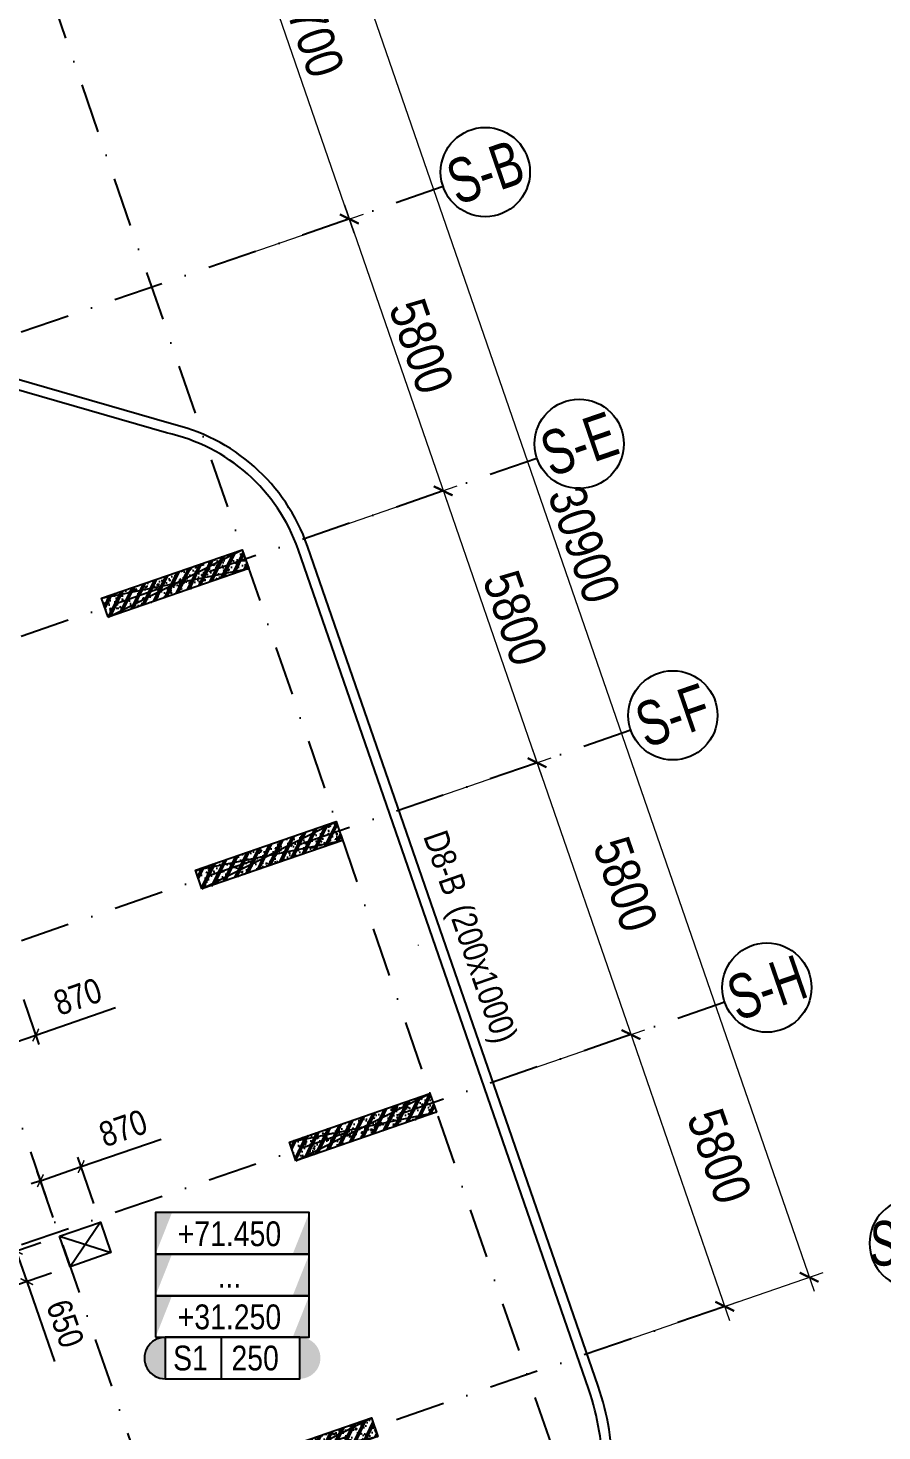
# Model space of a CAD drawing. Header units: millimetres. Extents: x -159515 to 1327256, y -225156 to 138737.
# Drawn here: x -83062 to -65843, y -8927 to 19365 of the extents above; entities that cross this region are included whole.
import ezdxf
from ezdxf.enums import TextEntityAlignment as Align

# ---------------------------------------------------------------- set-up
doc = ezdxf.new("R2010")
doc.units = ezdxf.units.MM
doc.header["$MEASUREMENT"] = 0
doc.linetypes.add('DASHDOT', pattern=[1, 0.5, -0.25, 0, -0.25])
for name, color, linetype in [('AUDIT_I_220807103235-17', 50, 'Continuous'), ('ccu11-Manh', 8, 'Continuous'), ('ccu11-Thay', 7, 'Continuous'), ('ccu12-Chidan', 9, 'Continuous'), ('ccu12-Text', 31, 'Continuous'), ('KC2-DIM', 251, 'Continuous'), ('KT-Dim', 8, 'Continuous'), ('KT-Luoi truc South Tower', 8, 'DASHDOT'), ('ST_MBDV Cot vach 220805$0$AUDIT_I_220805193045-1', 50, 'Continuous'), ('Xref_ST_MBDV Cot vach 30.7.2022|Xref_ST_MBDV Cot vach 30.7.2022|Xref_ST_MBDV Cot vach 30.7.2022|Xref_ST_MBDV Cot vach 30.7.2022|A-GRID-SYM', 50, 'Continuous'), ('Xref_ST_MBDV Cot vach 30.7.2022|Xref_ST_MBDV Cot vach 30.7.2022|Xref_ST_MBDV Cot vach 30.7.2022|Xref_ST_MBDV Cot vach 30.7.2022|KC-Betong', 6, 'Continuous')]:
    doc.layers.add(name, color=color, linetype=linetype)
for name, color, linetype, lineweight in [('ccu12-Tencaukien', 9, 'Continuous', 15), ('KC-Tencaukien', 9, 'Continuous', 15), ('KT-Kich thuoc', 159, 'Continuous', 18)]:
    doc.layers.add(name, color=color, linetype=linetype, lineweight=lineweight)
doc.styles.add('Arial Narrow', font='ARIALN.TTF')
doc.styles.add('HBA-Text', font='GOTHIC.TTF')
doc.styles.add('ST_MBDV Cot vach 220805$0$HBA-Text', font='GOTHIC.TTF')
doc.dimstyles.new('ccu12-200', dxfattribs={"dimscale": 200, "dimtxt": 2.5, "dimasz": 1, "dimexe": 1, "dimexo": 2, "dimgap": 1, "dimtad": 1, "dimdec": 0, "dimrnd": 5, "dimdsep": 46, "dimtxsty": 'Arial Narrow', "dimblk": 'ARCHTICK', "dimcen": -1, "dimdle": 1, "dimclrd": 256, "dimclre": 256, "dimclrt": 3, "dimadec": 0, "dimazin": 2, "dimtfac": 0.1, "dimtdec": 0, "dimtmove": 0, "dimatfit": 1, "dimldrblk": 'ARCHTICK', "dimfxl": 1, "dimtvp": 0.833333, "dimtolj": 1, "dimtzin": 12, "dimarcsym": 0})
doc.dimstyles.new('CCU_1-300', dxfattribs={"dimscale": 300, "dimtxt": 2.5, "dimasz": 1, "dimexe": 1, "dimexo": 2, "dimgap": 0.5, "dimtad": 1, "dimdec": 0, "dimdsep": 46, "dimtxsty": 'Arial Narrow', "dimblk": 'ARCHTICK', "dimcen": -1, "dimdle": 1, "dimclrd": 256, "dimclre": 256, "dimclrt": 3, "dimadec": 0, "dimazin": 2, "dimtfac": 0.1, "dimtdec": 0, "dimtix": 1, "dimtmove": 2, "dimatfit": 1, "dimfxl": 1, "dimtvp": 0.833333, "dimtolj": 1, "dimtzin": 12, "dimarcsym": 0})

# ---------------------------------------------------------------- blocks, each defined once
blk = doc.blocks.new('_ArchTick')
at = {"color": 0, "const_width": 0.15}
blk.add_lwpolyline([(-0.5, -0.5), (0.5, 0.5)], dxfattribs=at)
blk = doc.blocks.new('*D420')
at = {"layer": 'Defpoints', "color": 0, "transparency": 16777216}
for p in [(-45982, 48779), (-41521, 44184), (-44090, 43297, 0)]:
    blk.add_point(p, dxfattribs=at)
at = {"layer": 'KT-Kich thuoc', "lineweight": -2, "transparency": 16777216}
for p, q in [((-43511, 49950), (-41423, 43900)), ((-45415, 48975), (-43130, 49764)), ((-43523, 43493), (-41237, 44282))]:
    blk.add_line(p, q, dxfattribs=at)
at = {"layer": 'KT-Kich thuoc', "lineweight": -2, "transparency": 16777216, "xscale": 300, "yscale": 300, "zscale": 300}
for p, rotation in [((-43414, 49666), 109.0471074798708), ((-41521, 44184), 289.0471074798708)]:
    blk.add_blockref('_ArchTick', p, dxfattribs=dict(at, rotation=rotation))
at = {"layer": 'KT-Kich thuoc', "color": 3, "transparency": 16777216, "insert": (-41963, 47099), "char_height": 750, "attachment_point": 5, "rotation": 289.0471, "style": 'Arial Narrow'}
blk.add_mtext('\\A1;5800', dxfattribs=at)
blk = doc.blocks.new('*D421')
at = {"layer": 'Defpoints', "color": 0, "transparency": 16777216}
for p in [(-47874, 54262, 0), (-43413, 49666), (-45982, 48779)]:
    blk.add_point(p, dxfattribs=at)
at = {"layer": 'KT-Kich thuoc', "lineweight": -2, "transparency": 16777216}
for p, q in [((-47307, 54458), (-45022, 55247)), ((-45404, 55432), (-43315, 49383)), ((-45415, 48975), (-43129, 49764))]:
    blk.add_line(p, q, dxfattribs=at)
at = {"layer": 'KT-Kich thuoc', "lineweight": -2, "transparency": 16777216, "xscale": 300, "yscale": 300, "zscale": 300}
for p, rotation in [((-45306, 55149), 109.0471074798708), ((-43413, 49666), 289.0471074798708)]:
    blk.add_blockref('_ArchTick', p, dxfattribs=dict(at, rotation=rotation))
at = {"layer": 'KT-Kich thuoc', "color": 3, "transparency": 16777216, "insert": (-43856, 52582), "char_height": 750, "attachment_point": 5, "rotation": 289.0471, "style": 'Arial Narrow'}
blk.add_mtext('\\A1;5800', dxfattribs=at)
blk = doc.blocks.new('*D425')
at = {"layer": 'Defpoints', "color": 0, "transparency": 16777216}
for p in [(-44089, 43297, 0), (-39628, 38701), (-42197, 37814, 0)]:
    blk.add_point(p, dxfattribs=at)
at = {"layer": 'KT-Kich thuoc', "lineweight": -2, "transparency": 16777216}
for p, q in [((-41619, 44467), (-39530, 38418)), ((-43522, 43493), (-41237, 44282)), ((-41630, 38010), (-39344, 38799))]:
    blk.add_line(p, q, dxfattribs=at)
at = {"layer": 'KT-Kich thuoc', "lineweight": -2, "transparency": 16777216, "xscale": 300, "yscale": 300, "zscale": 300}
for p, rotation in [((-41521, 44184), 109.0471074798708), ((-39628, 38701), 289.0471074798708)]:
    blk.add_blockref('_ArchTick', p, dxfattribs=dict(at, rotation=rotation))
at = {"layer": 'KT-Kich thuoc', "color": 3, "transparency": 16777216, "insert": (-39739, 41731), "char_height": 750, "attachment_point": 5, "rotation": 289.0471, "style": 'Arial Narrow'}
blk.add_mtext('\\A1;5800', dxfattribs=at)
blk = doc.blocks.new('*D426')
at = {"layer": 'Defpoints', "color": 0, "transparency": 16777216}
for p in [(-42197, 37814, 0), (-37735, 33219), (-40305, 32332, 0)]:
    blk.add_point(p, dxfattribs=at)
at = {"layer": 'KT-Kich thuoc', "lineweight": -2, "transparency": 16777216}
for p, q in [((-41630, 38010), (-39344, 38799)), ((-39726, 38985), (-37637, 32935)), ((-39737, 32528), (-37452, 33317))]:
    blk.add_line(p, q, dxfattribs=at)
at = {"layer": 'KT-Kich thuoc', "lineweight": -2, "transparency": 16777216, "xscale": 300, "yscale": 300, "zscale": 300}
for p, rotation in [((-39628, 38701), 109.0471074798708), ((-37735, 33219), 289.0471074798708)]:
    blk.add_blockref('_ArchTick', p, dxfattribs=dict(at, rotation=rotation))
at = {"layer": 'KT-Kich thuoc', "color": 3, "transparency": 16777216, "insert": (-37846, 36248), "char_height": 750, "attachment_point": 5, "rotation": 289.0471, "style": 'Arial Narrow'}
blk.add_mtext('\\A1;5800', dxfattribs=at)
blk = doc.blocks.new('ST_MBDV Cot vach 220805$0$GRID-SYM-flat-103')
at = {"layer": 'ST_MBDV Cot vach 220805$0$AUDIT_I_220805193045-1'}
blk.add_circle((0, 0, 0), 900, dxfattribs=at)
at = {"layer": 'ST_MBDV Cot vach 220805$0$AUDIT_I_220805193045-1', "style": 'ST_MBDV Cot vach 220805$0$HBA-Text'}
blk.add_attdef('GRID', text='', height=900, rotation=19.0471, dxfattribs=at).set_placement((0, 0, 0), align=Align.MIDDLE_CENTER)
blk = doc.blocks.new('*D404')
at = {"layer": 'Defpoints', "color": 0, "transparency": 16777216}
for p in [(-48876, 62062, 0), (-36033, 33807), (-38792, 32854, 0)]:
    blk.add_point(p, dxfattribs=at)
at = {"layer": 'KT-Kich thuoc', "lineweight": -2, "transparency": 16777216}
for p, q in [((-48308, 62258), (-45834, 63113)), ((-46215, 63298), (-35935, 33523)), ((-38225, 33050), (-35749, 33904))]:
    blk.add_line(p, q, dxfattribs=at)
at = {"layer": 'KT-Kich thuoc', "lineweight": -2, "transparency": 16777216, "xscale": 300, "yscale": 300, "zscale": 300}
for p, rotation in [((-46117, 63015), 109.0471074798708), ((-36033, 33807), 289.0471074798708)]:
    blk.add_blockref('_ArchTick', p, dxfattribs=dict(at, rotation=rotation))
at = {"layer": 'KT-Kich thuoc', "color": 3, "transparency": 16777216, "insert": (-40571, 48585), "char_height": 750, "attachment_point": 5, "rotation": 289.0471, "style": 'Arial Narrow'}
blk.add_mtext('\\A1;30900', dxfattribs=at)
blk = doc.blocks.new('*D405')
at = {"layer": 'Defpoints', "color": 0, "transparency": 16777216}
for p in [(-47819, 62427), (-48876, 62062), (-47874, 54262)]:
    blk.add_point(p, dxfattribs=at)
at = {"layer": 'KT-Kich thuoc', "lineweight": -2, "transparency": 16777216}
for p, q in [((-48308, 62258), (-47535, 62525)), ((-45208, 54865), (-47916, 62711)), ((-47307, 54458), (-45022, 55247))]:
    blk.add_line(p, q, dxfattribs=at)
at = {"layer": 'KT-Kich thuoc', "lineweight": -2, "transparency": 16777216, "xscale": 300, "yscale": 300, "zscale": 300}
for p, rotation in [((-47819, 62427), 109.0471074798708), ((-45306, 55149), 289.0471074798708)]:
    blk.add_blockref('_ArchTick', p, dxfattribs=dict(at, rotation=rotation))
at = {"layer": 'KT-Kich thuoc', "color": 3, "transparency": 16777216, "insert": (-46058, 58962), "char_height": 750, "attachment_point": 5, "rotation": 289.0471, "style": 'Arial Narrow'}
blk.add_mtext('\\A1;7700', dxfattribs=at)
blk = doc.blocks.new('GRID-SYM-flat-73')
at = {"layer": 'Xref_ST_MBDV Cot vach 30.7.2022|Xref_ST_MBDV Cot vach 30.7.2022|Xref_ST_MBDV Cot vach 30.7.2022|Xref_ST_MBDV Cot vach 30.7.2022|A-GRID-SYM'}
blk.add_circle((0, 0, 0), 900, dxfattribs=at)
at = {"layer": 'Xref_ST_MBDV Cot vach 30.7.2022|Xref_ST_MBDV Cot vach 30.7.2022|Xref_ST_MBDV Cot vach 30.7.2022|Xref_ST_MBDV Cot vach 30.7.2022|A-GRID-SYM', "style": 'HBA-Text'}
blk.add_attdef('GRID', text='', height=900, rotation=359.6303, dxfattribs=at).set_placement((0, 0, 0), align=Align.MIDDLE_CENTER)
blk = doc.blocks.new('*D908')
at = {"layer": 'Defpoints', "color": 0, "transparency": 16777216}
for p in [(-83285, 151), (-84107, -133), (-82907, -944)]:
    blk.add_point(p, dxfattribs=at)
at = {"layer": 'KC2-DIM', "lineweight": -2, "transparency": 16777216}
for p, q in [((-83154, -227), (-82842, -1133)), ((-83977, -511), (-83664, -1417)), ((-82907, -944), (-81296, -388)), ((-83729, -1228), (-82907, -944)), ((-83729, -1228), (-83918, -1293))]:
    blk.add_line(p, q, dxfattribs=at)
at = {"layer": 'KC2-DIM', "lineweight": -2, "transparency": 16777216, "xscale": 200, "yscale": 200, "zscale": 200}
for p, rotation in [((-82907, -944), 199.04713748354), ((-83729, -1228), 19.04713748353999)]:
    blk.add_blockref('_ArchTick', p, dxfattribs=dict(at, rotation=rotation))
at = {"layer": 'KC2-DIM', "color": 3, "transparency": 16777216, "insert": (-82061, -170), "char_height": 500, "attachment_point": 5, "rotation": 19.0471, "style": 'Arial Narrow'}
blk.add_mtext('\\A1;870', dxfattribs=at)
blk = doc.blocks.new('*U192')
at = {"layer": 'ccu12-Tencaukien', "color": 8, "ltscale": 10000}
blk.add_line((361, -155), (354, -155), dxfattribs=at)
at = {"layer": 'ccu12-Text', "color": 2, "style": 'Arial Narrow', "width": 0.8}
blk.add_attdef('SH', text='', height=300, dxfattribs=at).set_placement((276, 6), align=Align.BOTTOM_RIGHT)
at = {"layer": 'ccu12-Text', "color": 31, "style": 'Arial Narrow', "width": 0.8}
for tag, p in [('(', (508, -75)), ('KT', (633, -75)), (')', (963, -75))]:
    blk.add_attdef(tag, text='', height=250, dxfattribs=at).set_placement(p, align=Align.BOTTOM_LEFT)
blk = doc.blocks.new('ccu11-cmb-flat-8')
at = {"layer": 'ccu12-Chidan', "color": 7}
blk.add_lwpolyline([(0, 0), (1550, 0), (1550, 419), (0, 419)], close=True, dxfattribs=at)
at = {"layer": 'ccu12-Chidan'}
for points in [[(0, 0), (166, 419), (0, 419)], [(1550, 419), (1383, 0), (1550, 0)]]:
    blk.add_solid(points, dxfattribs=at)
at = {"layer": 'ccu12-Chidan', "color": 31, "style": 'Arial Narrow', "width": 0.8}
blk.add_attdef('+100.00', text='', height=250, dxfattribs=at).set_placement((745, 206), align=Align.MIDDLE_CENTER)
blk = doc.blocks.new('ccu11-chieudaysan-flat-2')
at = {"layer": 'ccu12-Chidan'}
for points in [[(-569, 0), (-569, 419, 1)], [(788, 419), (788, 0, 1)]]:
    blk.add_hatch(color=8, dxfattribs=at).paths.add_polyline_path(points)
at = {"layer": 'ccu12-Chidan', "color": 7}
blk.add_line((0, 0), (0, 419), dxfattribs=at)
blk.add_lwpolyline([(-569, 0), (788, 0), (788, 419), (-569, 419)], close=True, dxfattribs=at)
blk.add_arc((-569, 209), 209, 90, 270.0001, dxfattribs=at)
at = {"layer": 'ccu12-Chidan', "color": 31, "style": 'Arial Narrow', "width": 0.7}
for tag, p in [('S00', (-488, 209)), ('200', (100, 209))]:
    blk.add_attdef(tag, text='', height=250, dxfattribs=at).set_placement(p, align=Align.MIDDLE_LEFT)
blk = doc.blocks.new('*D941')
at = {"layer": 'Defpoints', "color": 0, "transparency": 16777216}
for p in [(-81991, -3596), (-81604, -4717), (-82427, -5001)]:
    blk.add_point(p, dxfattribs=at)
at = {"layer": 'KC2-DIM', "lineweight": -2, "transparency": 16777216}
for p, q in [((-81991, -3596), (-80380, -3040)), ((-82814, -3880), (-81991, -3596)), ((-81735, -4339), (-82056, -3407)), ((-82814, -3880), (-83003, -3945)), ((-82557, -4623), (-82879, -3691))]:
    blk.add_line(p, q, dxfattribs=at)
at = {"layer": 'KC2-DIM', "lineweight": -2, "transparency": 16777216, "xscale": 200, "yscale": 200, "zscale": 200}
for p, rotation in [((-81991, -3596), 199.0471379537623), ((-82814, -3880), 19.04713795376226)]:
    blk.add_blockref('_ArchTick', p, dxfattribs=dict(at, rotation=rotation))
at = {"layer": 'KC2-DIM', "color": 3, "transparency": 16777216, "insert": (-81145, -2822), "char_height": 500, "attachment_point": 5, "rotation": 19.0471, "style": 'Arial Narrow'}
blk.add_mtext('\\A1;870', dxfattribs=at)
blk = doc.blocks.new('*D942')
at = {"layer": 'Defpoints', "color": 0, "transparency": 16777216}
for p in [(-82427, -5001), (-82215, -5615), (-83087, -5916)]:
    blk.add_point(p, dxfattribs=at)
at = {"layer": 'KC2-DIM', "lineweight": -2, "transparency": 16777216}
for p, q in [((-82805, -5131), (-83488, -5367)), ((-83299, -5302), (-83365, -5113)), ((-83299, -5302), (-83087, -5916)), ((-82593, -5746), (-83276, -5982)), ((-83087, -5916), (-82530, -7530))]:
    blk.add_line(p, q, dxfattribs=at)
at = {"layer": 'KC2-DIM', "lineweight": -2, "transparency": 16777216, "xscale": 200, "yscale": 200, "zscale": 200}
for p, rotation in [((-83299, -5302), 289.0471379537671), ((-83087, -5916), 109.0471379537671)]:
    blk.add_blockref('_ArchTick', p, dxfattribs=dict(at, rotation=rotation))
at = {"layer": 'KC2-DIM', "color": 3, "transparency": 16777216, "insert": (-82313, -6763), "char_height": 500, "attachment_point": 5, "rotation": 289.0471, "style": 'Arial Narrow'}
blk.add_mtext('\\A1;650', dxfattribs=at)
blk = doc.blocks.new('*U951')
h = blk.add_hatch()
h.set_pattern_fill('VATLIEU04', color=250, scale=40, style=0, pattern_type=2)
h.set_pattern_definition([(50, (-550, 3050), (286.904, -25.101), [30, -330]), (355, (-550, 3050), (-55.5, 300.877), [24, -264]), (100.451, (-526.1, 3047.9), (231.404, 275.776), [25.496, -280.457]), (46.184, (-550, 3130), (426.896, -66.208), [45, -495]), (96.636, (-514.43, 3124.5), (373.865, 389.647), [38.244, -420.685]), (351.184, (-550, 3130), (373.865, 389.65), [36, -396]), (21, (-510, 3110), (238.763, -161.048), [30, -330]), (326, (-510, 3110), (97.326, 290.06), [24, -264]), (71.451, (-490.1, 3096.58), (336.09, 129.012), [25.496, -280.457]), (37.5, (-550, 3050), (4.864, 133.1575), [0, -260.8, 0, -268, 0, -265]), (7.5, (-550, 3050), (105.228, 157.7647), [0, -152.8, 0, -254.8, 0, -101]), (327.5, (-639.2, 3050), (213.529, -9.022), [0, -100, 0, -312, 0, -414]), (317.5, (-679.2, 3050), (233.274, 40.042), [0, -130, 0, -207.2, 0, -294]), (45, (-550, 3050), (-120.208, 120.208), []), (45, (-550, 3099), (-120.208, 120.208), [])])
h.paths.add_polyline_path([(-475, -475), (-75, -475), (-75, 2525), (-475, 2525)])
at = {"color": 6, "ltscale": 0.25}
blk.add_lwpolyline([(-475, -475), (-75, -475), (-75, 2525), (-475, 2525)], close=True, dxfattribs=at)
at = {"layer": 'Defpoints', "linetype": 'ByBlock', "ltscale": 30}
for p, q in [((-75, -475), (-475, 2525)), ((-475, -475), (-75, 2525))]:
    blk.add_line(p, q, dxfattribs=at)
blk = doc.blocks.new('MBC-T8')
at = {"layer": 'Xref_ST_MBDV Cot vach 30.7.2022|Xref_ST_MBDV Cot vach 30.7.2022|Xref_ST_MBDV Cot vach 30.7.2022|Xref_ST_MBDV Cot vach 30.7.2022|KC-Betong', "linetype": 'ByBlock', "xscale": -0.9999999999999998, "rotation": 289.0471379532163}
for p in [(-24904, 30255, 0), (-23011, 24773, 0), (-21118, 19290, 0), (-22298, 12747, 0)]:
    blk.add_blockref('*U951', p, dxfattribs=at)
blk = doc.blocks.new('MBCV-T8')
blk.add_blockref('MBC-T8', (30901, -15834, 0))
blk = doc.blocks.new('mbkc-t8')
for points in [[(6163, 10679), (3027, 10679), (3037, 12353, 0.085159), (2747, 14117), (1012, 19132), (-3115, 31062, 0.260467), (-5906, 33537), (-20965, 37888, 0.435644), (-25526, 33634, 0.102481), (-25422, 32013), (-24116, 28285), (-24125, 28282)], [(6163, 10479), (2826, 10479), (2837, 12354, 0.085159), (2558, 14052), (823, 19066), (-3304, 30997, 0.260924), (-5955, 33343), (-21000, 37690, 0.435158), (-25326, 33620, 0.102973), (-25231, 32072), (-23861, 28162), (-24060, 28093)]]:
    blk.add_lwpolyline(points, format="xyb")
at = {"layer": 'ccu11-Manh'}
for p, q in [((-7291, 17427), (-7901, 16528)), ((-8113, 17143), (-7079, 16812))]:
    blk.add_line(p, q, dxfattribs=at)
at = {"layer": 'ccu11-Thay'}
blk.add_lwpolyline([(-8113, 17143), (-7291, 17427), (-7079, 16812), (-7901, 16528), (-8113, 17143)], dxfattribs=at)
blk.add_blockref('MBCV-T8', (-12838, 15813, 0))
blk = doc.blocks.new('Asix South Tower')
at = {"layer": 'KT-Luoi truc South Tower', "ltscale": 2000}
for p, q in [((-53965.4, 67304.5), (-40792.5, 29149.9)), ((-61527.4, 64693.7), (-45306.5, 17710.6)), ((-43415.2, 55801.6), (-67725.7, 47408.4)), ((-41522.4, 50319.2), (-65827.2, 41928)), ((-39629.6, 44836.7), (-71714.8, 33759.3)), ((-37736.8, 39354.3), (-105450.5, 15976.2)), ((-37735.1, 33218.9), (-103274.2, 10591.7))]:
    blk.add_line(p, q, dxfattribs=at)
at = {"layer": 'KT-Dim'}
ref = blk.add_blockref('GRID-SYM-flat-73', (-33917.9, 34491.9, 0), dxfattribs=dict(at, xscale=-1, rotation=179.6748020054017))
ref.add_attrib('GRID', 'S-15', dxfattribs={"layer": 'AUDIT_I_220807103235-17', "height": 900, "style": 'HBA-Text', "width": 0.7}).set_placement((-33917.9, 34491.9, 0), align=Align.MIDDLE_CENTER)
at = {"layer": 'KT-Kich thuoc'}
ref = blk.add_blockref('ST_MBDV Cot vach 220805$0$GRID-SYM-flat-103', (-42564.5, 56095.3, 0), dxfattribs=at)
ref.add_attrib('GRID', 'S-B', dxfattribs={"layer": 'ST_MBDV Cot vach 220805$0$AUDIT_I_220805193045-1', "height": 900, "rotation": 19, "style": 'ST_MBDV Cot vach 220805$0$HBA-Text', "width": 0.75}).set_placement((-42564.5, 56095.3, 0), align=Align.MIDDLE_CENTER)
ref = blk.add_blockref('ST_MBDV Cot vach 220805$0$GRID-SYM-flat-103', (-40671.7, 50612.9, 0), dxfattribs=at)
ref.add_attrib('GRID', 'S-E', dxfattribs={"layer": 'ST_MBDV Cot vach 220805$0$AUDIT_I_220805193045-1', "height": 900, "rotation": 19, "style": 'ST_MBDV Cot vach 220805$0$HBA-Text', "width": 0.75}).set_placement((-40671.7, 50612.9, 0), align=Align.MIDDLE_CENTER)
ref = blk.add_blockref('ST_MBDV Cot vach 220805$0$GRID-SYM-flat-103', (-38781.7, 45138.8, 0), dxfattribs=at)
ref.add_attrib('GRID', 'S-F', dxfattribs={"layer": 'ST_MBDV Cot vach 220805$0$AUDIT_I_220805193045-1', "height": 900, "rotation": 19, "style": 'ST_MBDV Cot vach 220805$0$HBA-Text', "width": 0.75}).set_placement((-38781.7, 45138.8, 0), align=Align.MIDDLE_CENTER)
ref = blk.add_blockref('ST_MBDV Cot vach 220805$0$GRID-SYM-flat-103', (-36886, 39648, 0), dxfattribs=at)
ref.add_attrib('GRID', 'S-H', dxfattribs={"layer": 'ST_MBDV Cot vach 220805$0$AUDIT_I_220805193045-1', "height": 900, "rotation": 19, "style": 'ST_MBDV Cot vach 220805$0$HBA-Text', "width": 0.75}).set_placement((-36886, 39648, 0), align=Align.MIDDLE_CENTER)
for base, p1, p2, picture, middle in [((-36033, 33806.5), (-48875.5, 62062.4, 0), (-38792.1, 32854, 0), '*D404', (-40571.3, 48584.6)), ((-47818.6, 62427.4), (-47874.4, 54262.1), (-48875.5, 62062.4), '*D405', (-46058.4, 58962.1)), ((-43412.9, 49666.5), (-47874.4, 54262.1, 0), (-45982.3, 48779.4), '*D421', (-43855.5, 52581.6)), ((-41520.8, 44183.8), (-45982.3, 48779.4), (-44090.1, 43296.7, 0), '*D420', (-41963.4, 47098.9))]:
    dim = blk.add_linear_dim(base=base, p1=p1, p2=p2, angle=109.04711, dimstyle='CCU_1-300', dxfattribs=at)
    dim.commit()
    dim.dimension.update_dxf_attribs({"geometry": picture, "text_midpoint": middle})
for base, p1, p2, picture, middle in [((-39628, 38701.3), (-44089.5, 43296.9, 0), (-42197.3, 37814.3, 0), '*D425', (-39739.1, 41730.9)), ((-37735.1, 33218.9), (-42196.7, 37814.5, 0), (-40304.5, 32331.8, 0), '*D426', (-37846.3, 36248.5))]:
    dim = blk.add_linear_dim(base=base, p1=p1, p2=p2, angle=109.04711, dimstyle='CCU_1-300', dxfattribs=at)
    dim.commit()
    dim.dimension.update_dxf_attribs({"geometry": picture, "text_midpoint": middle, "dimtype": 128})

msp = doc.modelspace()

# ---------------------------------------------------------------- block references
msp.add_blockref('mbkc-t8', (-74313.6, -22143.4))
at = {"layer": 'ccu12-Tencaukien', "extrusion": (-7.8259e-07, -7.35092e-07, 1)}
ref = msp.add_blockref('*U192', (-74894.8, 1514.4, 0.1), dxfattribs=dict(at, xscale=1.815893337873055, yscale=1.815893337873055, zscale=1.815893337873055, rotation=268.6213726059944))
ref.add_attrib('KT', '(200x1000)', dxfattribs={"color": 31, "extrusion": (-7.8259e-07, -7.35092e-07, 1), "height": 500, "rotation": 289.08444, "style": 'Arial Narrow'}).set_placement((-74738.5, 1541.1, 0.1), align=Align.BOTTOM_LEFT)
ref.add_attrib('SH', 'D8-B', dxfattribs={"color": 2, "extrusion": (-7.8259e-07, -7.35092e-07, 1), "height": 500, "rotation": 289.08444, "style": 'Arial Narrow'}).set_placement((-74813.5, 1784.9, 0.1), align=Align.BOTTOM_RIGHT)
at = {"layer": 'KC-Tencaukien'}
ref = msp.add_blockref('ccu11-cmb-flat-8', (-80491.6, -5361.7), dxfattribs=dict(at, xscale=1.999999999999999, yscale=1.999999999999999, zscale=1.999999999999999))
ref.add_attrib('+100.00', '+71.450', dxfattribs={"layer": 'ccu12-Chidan', "color": 31, "height": 500, "style": 'Arial Narrow'}).set_placement((-79001.3, -4950.6), align=Align.MIDDLE_CENTER)
ref = msp.add_blockref('ccu11-cmb-flat-8', (-80491.6, -6199.6), dxfattribs=dict(at, xscale=1.999999999999999, yscale=1.999999999999999, zscale=1.999999999999999))
ref.add_attrib('+100.00', '...', dxfattribs={"layer": 'ccu12-Chidan', "color": 31, "height": 500, "style": 'Arial Narrow'}).set_placement((-79001.3, -5788.5), align=Align.MIDDLE_CENTER)
ref = msp.add_blockref('ccu11-cmb-flat-8', (-80491.6, -7037.6), dxfattribs=dict(at, xscale=1.999999999999999, yscale=1.999999999999999, zscale=1.999999999999999))
ref.add_attrib('+100.00', '+31.250', dxfattribs={"layer": 'ccu12-Chidan', "color": 31, "height": 500, "style": 'Arial Narrow'}).set_placement((-79001.3, -6626.4), align=Align.MIDDLE_CENTER)
ref = msp.add_blockref('ccu11-chieudaysan-flat-2', (-79160.8, -7875.5), dxfattribs=dict(at, xscale=1.999999999999999, yscale=1.999999999999999, zscale=1.999999999999999))
ref.add_attrib('S00', 'S1', dxfattribs={"layer": 'ccu12-Chidan', "color": 31, "height": 500, "style": 'Arial Narrow'}).set_placement((-80136.8, -7456.5), align=Align.MIDDLE_LEFT)
ref.add_attrib('200', '250', dxfattribs={"layer": 'ccu12-Chidan', "color": 31, "height": 500, "style": 'Arial Narrow'}).set_placement((-78960.8, -7456.5), align=Align.MIDDLE_LEFT)
at = {"layer": 'KT-Kich thuoc'}
msp.add_blockref('Asix South Tower', (-31277.4, -39634.4), dxfattribs=at)

# ---------------------------------------------------------------- dimensions: what is measured, and where the dimension line sits
at = {"layer": 'KC2-DIM'}
for p1, p2, distance, picture, middle in [((-84107.3, -132.6), (-83285, 151.3), -1158.8, '*D908', (-82060.7, -170.3)), ((-82426.7, -5000.6), (-81604.3, -4716.7), 1185.7, '*D941', (-81145.2, -2822.2)), ((-82426.7, -5000.6), (-82214.5, -5615), -923.1, '*D942', (-82313, -6763.5))]:
    dim = msp.add_aligned_dim(p1=p1, p2=p2, distance=distance, dimstyle='ccu12-200', override={"dimzin": 0}, dxfattribs=at)
    dim.commit()
    dim.dimension.update_dxf_attribs({"geometry": picture, "text_midpoint": middle})

doc.saveas('drawing.dxf')
